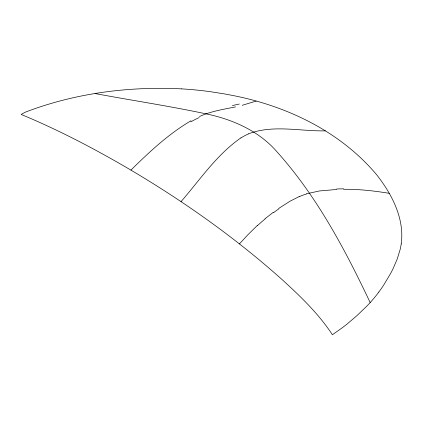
<?xml version="1.0" encoding="UTF-8"?>
<svg xmlns="http://www.w3.org/2000/svg" width="423" height="423" viewBox="0 0 423 423"><rect width="100%" height="100%" fill="white"/><g stroke="black" fill="none" stroke-linecap="round" stroke-linejoin="round"><path stroke-width="0.63" d="M401.221 243.875C404.705 218.659 391.846 194.115 376.766 174.884C339.854 130.844 285.197 105.116 229.425 94.847A240.005 138.564 0 0 0 224.555 93.927L210.596 91.722A222.038 128.195 0 0 0 181.356 88.856M378.812 292.076L381.356 288.534A319 184.174 0 0 0 383.809 284.896L390.577 273.522A326.514 188.51 0 0 0 393.237 268.325L397.218 259.056L400.169 249.406A189.578 109.451 0 0 0 401.221 243.875M181.039 201.644C200.084 179.653 216.75 154.649 240.93 137.856M239.429 243.907L247.799 234.844L257.491 225.306M181.356 88.867C128.745 86.25 75.151 93.15 25.829 111.973A35.162 20.299 0 0 0 24.243 112.735L21.15 114.432C59.088 130.157 95.524 149.33 130.924 170.104C149.367 151.926 168.56 133.948 190.995 120.756M265.036 218.728L273.3 212.304M278.757 208.402L290.146 201.152L299.177 196.579M199.455 116.515C210.855 111.291 223.323 109.356 235.516 106.908M248.306 133.911C272.893 124.415 299.828 131.373 325.377 130.86M256.116 101.108L242.231 105.295M306.664 193.787L319.402 190.958L336.66 189.478M343.756 189.303C359.032 189.107 374.255 190.873 389.313 193.332M95.09 93.562C131.368 100.325 167.889 105.829 204.008 113.417C229.678 118.503 255.021 128.899 273.496 147.987C314.992 192.877 344.19 247.656 370.173 302.572M130.924 170.104C184.555 201.887 235.706 238.112 282.21 279.698C300.557 296.449 318.72 313.855 332.404 334.746L342.027 327.936A255.355 147.426 0 0 0 347.309 323.854L356.838 315.727L366.725 306.231A256.92 148.33 0 0 0 378.823 292.076M257.623 225.491A133.018 95.55 -51.2 0 1 265.147 218.924M273.485 212.69A187.045 141.049 -52.7 0 1 278.921 208.793M299.193 196.695A75.04 58.469 -54.5 0 1 306.67 193.893M336.703 188.981A319.825 265.776 -69 0 1 343.804 188.848M239.281 104.032A244.748 71.159 13.9 0 1 232.407 105.501M190.858 121.829A72.122 32.597 -43.8 0 1 199.148 117.583M240.941 137.935A54.435 33.523 -54.6 0 1 248.306 133.985"/></g></svg>
